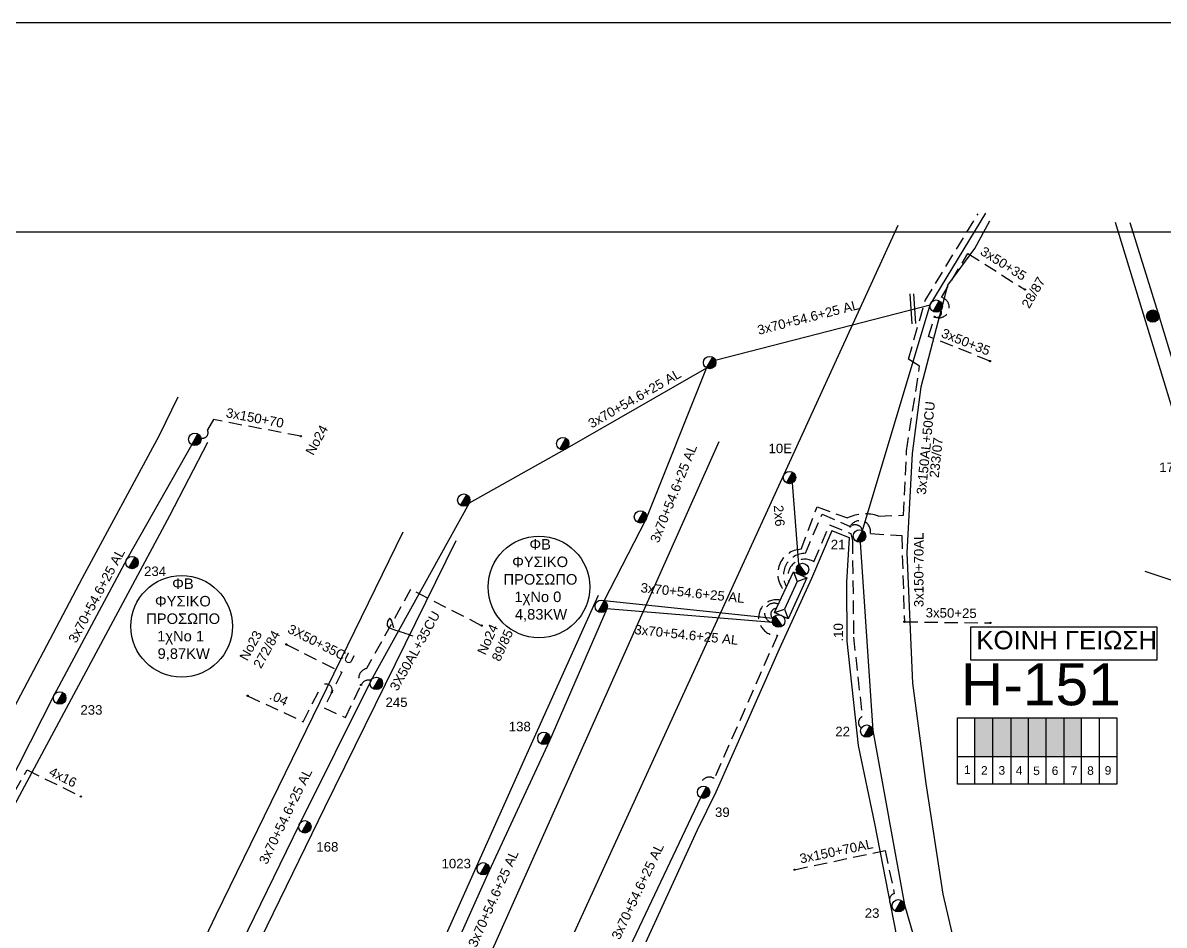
# Model space of a CAD drawing. Header units: millimetres. Extents: x 1421 to 11257, y 848 to 1896.
# Drawn here: x 9733 to 9950.2, y 1723.8 to 1895.5 of the extents above; entities that cross this region are included whole.
import ezdxf
from ezdxf.enums import TextEntityAlignment as Align

# ---------------------------------------------------------------- set-up
doc = ezdxf.new("R2010")
doc.units = ezdxf.units.MM
doc.linetypes.add('DASHED', pattern=[19.05, 12.7, -6.35])
for name, color, linetype, lineweight in [('.04', 7, 'DASHED', 30), ('2x6', 7, 'SYN_LINE', 30), ('3x150+50 XLPE', 7, 'SYN_LINE', 30), ('3x150+70', 7, 'Continuous', 30), ('3x150+70AL', 7, 'DASHED', 30), ('3x50+25', 7, 'Continuous', 30), ('3x70+54.6+25 AL', 7, 'SYN_LINE', 30), ('4x16', 7, 'Continuous', 30), ('4x25', 7, 'Continuous', 30), ('Άγνωστα', 7, 'Continuous', 30), ('Καλωδια Χ.Τ. 3x50+35', 7, 'Continuous', 30), ('Καλώδια ΧΤ   3x150AL+50CU', 7, 'DASHED', 30), ('Υπόγεια Καλώδια Δικτύου ΧΤ   .10', 7, 'DASHED', 30)]:
    doc.layers.add(name, color=color, linetype=linetype, lineweight=lineweight)
for name, color, linetype in [('3X50AL+35CU', 7, 'Continuous'), ('Pillar OTE', 7, 'Continuous'), ('TEXT ΚΑΛΩΔΙΩΝ', 7, 'Continuous'), ('ΑΓΝΩΣΤΟ ΕΝΑΕΡΙΟ ΚΑΛΩΔΙΟ', 7, 'Continuous'), ('ΑΓΝΩΣΤΟ ΥΠΟΓΕΙΟ ΚΑΛΩΔΙΟ', 7, 'DASHED'), ('Επιγραφές - Σχήματα', 7, 'Continuous'), ('Στύλος Ξύλινος', 7, 'Continuous'), ('Στύλος Ξύλινος @ 1', 7, 'Continuous'), ('Στύλος ΦΜ', 7, 'Continuous'), ('Στύλος ΦΜ @ 1', 7, 'Continuous'), ('Συνδέσεις', 7, 'Continuous'), ('Τομή', 7, 'Continuous'), ('Υποσταθμός εναέριος 2 στύλων', 7, 'Continuous'), ('Υποσταθμός πόλεως', 7, 'Continuous'), ('Υπόβαθρο ΔΕΗ', 7, 'Continuous')]:
    doc.layers.add(name, color=color, linetype=linetype)
doc.styles.add('arial', font='ARIAL.TTF', dxfattribs={"height": 3})
doc.styles.get("Standard").update_dxf_attribs({"font": 'ARIAL.TTF', "height": 1.8})
doc.linetypes.add('SYN_LINE', pattern='A,0.5,-0.0001,["/\\/\\/\\/",Standard,S=0.1,R=0,X=0,Y=-0.05],-0.25', length=0.7501)

# ---------------------------------------------------------------- blocks, each defined once
blk = doc.blocks.new('ΥΠΑΡΧΩΝ ΤΣΙΜΕΝΤΕΝΙΟΣ ΣΤΥΛΟΣ')
at = {"layer": 'Στύλος ΦΜ'}
blk.add_hatch(color=7, dxfattribs=at).paths.add_polyline_path([(-1.29, -2.28, 0.574793), (2.62, 0, 0.268822), (1.3, 2.27)])
at = {"layer": 'Στύλος ΦΜ', "color": 7}
blk.add_line((-1.29, -2.28), (1.3, 2.27), dxfattribs=at)
blk.add_circle((0, 0), 2.62, dxfattribs=at)
at = {"layer": 'Στύλος ΦΜ', "flags": 4}
for tag, p in [('ΑΡΙΘΜΟΣ', (-4.68, 8.05)), ('ΤΥΠΟΣ', (-4.91, 3.03))]:
    blk.add_attdef(tag, p, '', height=4, dxfattribs=at)
blk = doc.blocks.new('ΥΠΑΡΧΩΝ ΞΥΛΙΝΟΣ ΣΤΥΛΟΣ')
at = {"layer": 'Στύλος Ξύλινος'}
h = blk.add_hatch(color=7, dxfattribs=at)
h.paths.add_polyline_path([(-2.62, 0, 0.270008), (-1.29, -2.28), (1.3, 2.27, 0.576266)])
h.paths.add_polyline_path([(-1.29, -2.28, 0.574793), (2.62, 0, 0.268822), (1.3, 2.27)])
at = {"layer": 'Στύλος Ξύλινος', "color": 7}
blk.add_line((-1.29, -2.28), (1.3, 2.27), dxfattribs=at)
blk.add_circle((0, 0), 2.62, dxfattribs=at)
at = {"layer": 'Στύλος Ξύλινος', "color": 1, "flags": 4}
for tag, p in [('ΑΡΙΘΜΟΣ', (-4.91, 8.6)), ('ΤΥΠΟΣ', (-4.85, 3.39))]:
    blk.add_attdef(tag, p, '', height=4, dxfattribs=at)
blk = doc.blocks.new('ΥΠΟΣΤΑΘΜΟΣ ΕΝΑΕΡΙΟΣ ΕΠΙ 2 ΣΤΥΛΩΝ')
at = {"layer": 'Υποσταθμός εναέριος 2 στύλων', "linetype": 'Continuous'}
for points in [[(-11.97, -2.11, 0.574793), (-8.45, -0.07, 0.268822), (-9.64, 1.98)], [(9.68, -2.15, 0.574793), (13.19, -0.1, 0.268822), (12.01, 1.95)]]:
    blk.add_hatch(color=256, dxfattribs=at).paths.add_polyline_path(points)
for p, q in [((-11.97, -2.11), (-9.64, 1.98)), ((9.68, -2.15), (12.01, 1.95))]:
    blk.add_line(p, q, dxfattribs=at)
for centre in [(-10.81, -0.07), (10.84, -0.1)]:
    blk.add_circle(centre, 2.36, dxfattribs=at)
at = {"layer": 'Υποσταθμός πόλεως', "linetype": 'Continuous', "ltscale": 40}
blk.add_lwpolyline([(-8.57, 2.82), (8.57, 2.82), (8.57, -2.82), (-8.57, -2.82)], close=True, dxfattribs=at)
for points in [[(-5.75, 0), (-8.57, 2.82)], [(-8.57, -2.82), (-5.75, 0)], [(-5.75, 0), (5.75, 0)], [(5.75, 0), (8.57, 2.82)], [(8.57, -2.82), (5.75, 0)]]:
    blk.add_lwpolyline(points, dxfattribs=at)
at = {"layer": 'Υποσταθμός εναέριος 2 στύλων', "ltscale": 40, "flags": 1}
for tag, p in [('ΜΕΤΑΣΧΗΜΑΤΙΣΜΟΣ', (14.09, 2.51)), ('ΙΣΧΥΣ', (14.07, -0.28)), ('ΑΡΙΘΜΟΣ', (14.19, -3))]:
    blk.add_attdef(tag, p, '', height=1.8, dxfattribs=at)
blk = doc.blocks.new('_ΣΥΝΔΕΣΗ')
at = {"layer": 'Συνδέσεις', "linetype": 'SYN_LINE', "ltscale": 40}
blk.add_hatch(color=256, dxfattribs=at).paths.add_polyline_path([(0.5, -0.01, 1), (-0.5, -0.01, 1)])
at = {"layer": 'Συνδέσεις'}
blk.add_circle((0, -0.01), 0.5, dxfattribs=at)
blk = doc.blocks.new('ΤΟΜΗ')
at = {"layer": 'Τομή', "ltscale": 40}
for p, q in [((11.33, -0.65), (-11.4, -0.65)), ((11.33, -3.42), (-11.4, -3.42))]:
    blk.add_line(p, q, dxfattribs=at)

msp = doc.modelspace()

# ---------------------------------------------------------------- hatches: boundary and pattern name
at = {"layer": 'Καλώδια ΧΤ   3x150AL+50CU', "linetype": 'DASHED', "lineweight": -3, "ltscale": 0.2}
h = msp.add_hatch(color=30, dxfattribs=at)
h.dxf.hatch_style = 1
h.paths.add_polyline_path([(9917.6, 1763.26), (9914.16, 1763.26), (9914.16, 1755.9), (9917.6, 1755.9)])
h = msp.add_hatch(color=2, dxfattribs=at)
h.dxf.hatch_style = 1
h.paths.add_polyline_path([(9917.6, 1755.9), (9921.04, 1755.89), (9921.04, 1763.26), (9917.6, 1763.26)])
h = msp.add_hatch(color=1, dxfattribs=at)
h.dxf.hatch_style = 1
h.paths.add_polyline_path([(9924.34, 1763.26), (9921.04, 1763.26), (9921.04, 1755.89), (9924.34, 1755.89)])
h = msp.add_hatch(color=206, dxfattribs=at)
h.dxf.hatch_style = 1
h.paths.add_polyline_path([(9927.72, 1763.26), (9924.34, 1763.26), (9924.34, 1755.89), (9927.72, 1755.89)])
h = msp.add_hatch(color=133, dxfattribs=at)
h.dxf.hatch_style = 1
h.paths.add_polyline_path([(9927.72, 1755.89), (9931.12, 1755.88), (9931.12, 1763.26), (9927.72, 1763.26)])
h = msp.add_hatch(color=5, dxfattribs=at)
h.dxf.hatch_style = 1
h.paths.add_polyline_path([(9931.06, 1755.89), (9934.46, 1755.88), (9934.46, 1763.26), (9931.06, 1763.26)])

# ---------------------------------------------------------------- linework, layer by layer
at = {"layer": '.04', "color": 5, "linetype": 'DASHED', "lineweight": -3, "ltscale": 0.2}
msp.add_lwpolyline([(9775.77, 1767.45), (9786.35, 1762.51), (9789.7, 1769.04, -0.942597), (9791.81, 1768.11, -0.885299)], format="xyb", dxfattribs=at)
at = {"lineweight": -3, "ltscale": 15}
msp.add_lwpolyline([(10993.76, 1895.53), (8825.35, 1895.54), (8825.27, 848.33), (10993.76, 848.32)], close=True, dxfattribs=at)
at = {"lineweight": -3, "ltscale": 0.2}
for centre in [(9831.21, 1788.15), (9763.23, 1780.67)]:
    msp.add_circle(centre, 9.67, dxfattribs=at)
at = {"layer": '2x6', "color": 5, "linetype": 'SYN_LINE', "lineweight": -3, "ltscale": 15}
msp.add_lwpolyline([(9880.67, 1792.45), (9879.47, 1807.95)], dxfattribs=at)
at = {"layer": '3x150+50 XLPE', "color": 27, "linetype": 'DASHED', "lineweight": -3, "ltscale": 0.2}
msp.add_lwpolyline([(9727.41, 1740.75, 0.627151), (9727.66, 1742.54), (9733.82, 1753.37)], format="xyb", dxfattribs=at)
at = {"layer": '3x150+70', "color": 27, "linetype": 'DASHED', "lineweight": -3, "ltscale": 0.2}
msp.add_lwpolyline([(9785.91, 1816.85), (9769.27, 1820), (9768.12, 1818.07, -0.684625), (9766.89, 1816.51)], format="xyb", dxfattribs=at)
at = {"layer": '3x150+70AL', "color": 30, "linetype": 'DASHED', "lineweight": -3, "ltscale": 0.2}
for points in [[(9878.33, 1788.18, -0.582858), (9881.91, 1794.56), (9885.09, 1801.99), (9890.43, 1799.64, -0.554912), (9892.79, 1798.87, 2.792921)], [(9890.43, 1799.64, -0.876304), (9894.27, 1798.31), (9900.23, 1797.98), (9900.74, 1781.52)]]:
    msp.add_lwpolyline(points, format="xyb", dxfattribs=at)
at = {"layer": '3x150+70AL', "color": 2, "linetype": 'DASHED', "lineweight": -3, "ltscale": 0.2}
msp.add_lwpolyline([(9879.84, 1734.33), (9897.06, 1737.98), (9898.83, 1729.79, 0.608326), (9898.41, 1727.46, -28.982352)], format="xyb", dxfattribs=at)
at = {"layer": '3x50+25', "color": 30, "linetype": 'DASHED', "lineweight": -3, "ltscale": 0.2}
msp.add_lwpolyline([(9900.74, 1781.52), (9917.12, 1781.3)], dxfattribs=at)
at = {"layer": '3X50AL+35CU', "color": 5, "linetype": 'DASHED', "lineweight": -3, "ltscale": 0.2}
for points in [[(9820.3, 1780.78), (9806.79, 1787.69), (9798.39, 1772.61, 0.560497), (9797.37, 1769.49, 1.210604)], [(9783.17, 1777.22), (9793.69, 1771.93), (9790.35, 1765.14), (9794.38, 1763.3), (9797.37, 1769.49, -0.356946), (9799.24, 1770.37, 2.221892)]]:
    msp.add_lwpolyline(points, format="xyb", dxfattribs=at)
at = {"layer": '3x70+54.6+25 AL', "color": 30, "linetype": 'SYN_LINE', "lineweight": -3, "ltscale": 15}
msp.add_lwpolyline([(9975.3, 1755.56), (9966.1, 1785.3), (9957.69, 1811.69), (9949.11, 1840.13), (9943.72, 1857.46)], dxfattribs=at)
at = {"layer": '3x70+54.6+25 AL', "color": 5, "linetype": 'SYN_LINE', "lineweight": -3, "ltscale": 15}
for points in [[(9864.77, 1831.35), (9905.63, 1841.83)], [(9863.12, 1829.83), (9836.59, 1814.6), (9817.92, 1804.1), (9799.21, 1770.3), (9785.58, 1742.89), (9773.33, 1717.72), (9759.9, 1690.01), (9748.51, 1667.14), (9738.04, 1644.94), (9733.3, 1631.42), (9734.05, 1610.03)], [(9875.75, 1782.15), (9843.65, 1785.49), (9851.64, 1801.06), (9863.12, 1829.83)]]:
    msp.add_lwpolyline(points, dxfattribs=at)
at = {"layer": '3x70+54.6+25 AL', "color": 27, "linetype": 'SYN_LINE', "lineweight": -3, "ltscale": 15}
msp.add_lwpolyline([(9686.11, 1669.22), (9698.91, 1693.27), (9709.88, 1713.54), (9725.44, 1741.01), (9738.96, 1767.54), (9752.84, 1793.51), (9765.16, 1815.23)], dxfattribs=at)
at = {"layer": '3x70+54.6+25 AL', "color": 2, "linetype": 'SYN_LINE', "lineweight": -3, "ltscale": 15}
msp.add_lwpolyline([(9892.3, 1796.67), (9894.76, 1760.83), (9900.75, 1727.67), (9909.65, 1696.98), (9916.26, 1677.33)], dxfattribs=at)
at = {"layer": '3x70+54.6+25 AL', "color": 206, "linetype": 'SYN_LINE', "lineweight": -3, "ltscale": 15}
msp.add_lwpolyline([(9875.69, 1781.37), (9844.15, 1784.01), (9833.23, 1758.87), (9821.72, 1734.12), (9804.57, 1695.74), (9787.82, 1657.96), (9782.31, 1646.17), (9777.63, 1635.35), (9769.06, 1620.73)], dxfattribs=at)
at = {"layer": '3x70+54.6+25 AL', "color": 1, "linetype": 'SYN_LINE', "lineweight": -3, "ltscale": 15}
msp.add_lwpolyline([(9861.95, 1748.04), (9847.96, 1718.47), (9834.4, 1687.41), (9820.91, 1656.21)], dxfattribs=at)
at = {"layer": '4x16', "color": 27, "linetype": 'DASHED', "lineweight": -3, "ltscale": 0.2}
msp.add_lwpolyline([(9733.82, 1753.37), (9744.04, 1748.24)], dxfattribs=at)
at = {"layer": '4x25', "color": 30, "linetype": 'SYN_LINE', "lineweight": -3, "ltscale": 15}
msp.add_lwpolyline([(9963.8, 1785.3), (9946.53, 1791.08)], dxfattribs=at)
at = {"layer": 'Pillar OTE', "lineweight": -3, "ltscale": 40}
for points in [[(9910.83, 1750.62), (9910.83, 1763.26), (9941.17, 1763.26), (9941.17, 1750.59), (9910.83, 1750.62)], [(9914.16, 1750.62), (9914.16, 1763.26)], [(9917.6, 1750.61), (9917.6, 1763.26)], [(9921.04, 1750.61), (9921.04, 1763.26)], [(9924.34, 1750.61), (9924.34, 1763.26)], [(9927.72, 1750.6), (9927.72, 1763.26)], [(9931.12, 1750.6), (9931.12, 1763.26)], [(9934.46, 1750.6), (9934.46, 1763.26)], [(9937.84, 1750.59), (9937.85, 1763.26)], [(9910.83, 1755.9), (9941.17, 1755.87)]]:
    msp.add_lwpolyline(points, dxfattribs=at)
at = {"layer": 'ΑΓΝΩΣΤΟ ΕΝΑΕΡΙΟ ΚΑΛΩΔΙΟ', "color": 30, "linetype": 'Continuous', "lineweight": -3, "ltscale": 0.2}
msp.add_lwpolyline([(9892.79, 1798.87), (9905.63, 1841.83), (9916.21, 1859.32)], dxfattribs=at)
at = {"layer": 'ΑΓΝΩΣΤΟ ΥΠΟΓΕΙΟ ΚΑΛΩΔΙΟ', "color": 1, "linetype": 'DASHED', "lineweight": -3, "ltscale": 0.2}
msp.add_lwpolyline([(9877.16, 1785.64, 1.149896), (9876.58, 1778.95), (9864.56, 1751.68, 0.636707), (9861.97, 1750.1, -0.940558)], format="xyb", dxfattribs=at)
at = {"layer": 'ΑΓΝΩΣΤΟ ΥΠΟΓΕΙΟ ΚΑΛΩΔΙΟ', "color": 206, "linetype": 'DASHED', "lineweight": -3, "ltscale": 0.2}
msp.add_arc((9875.99, 1783.2), 1.86, 63.9191, 260.7366, dxfattribs=at)
at = {"layer": 'ΑΓΝΩΣΤΟ ΥΠΟΓΕΙΟ ΚΑΛΩΔΙΟ', "color": 5, "linetype": 'DASHED', "lineweight": -3, "ltscale": 0.2}
msp.add_arc((9876.37, 1782.99), 1.05, 87.2417, 233.6979, dxfattribs=at)
at = {"layer": 'Επιγραφές - Σχήματα', "color": 206, "lineweight": -3}
msp.add_lwpolyline([(9913.35, 1774.3), (9948.86, 1774.3), (9948.86, 1780.47), (9913.35, 1780.47)], close=True, dxfattribs=at)
at = {"layer": 'Καλωδια Χ.Τ. 3x50+35', "color": 30, "linetype": 'DASHED', "lineweight": -3, "ltscale": 0.2}
for points in [[(9906.5, 1839.58, 1.105486), (9907.79, 1843.26), (9912.81, 1851.63), (9923.66, 1844.77)], [(9917.02, 1831.15), (9905.33, 1835.84), (9906.5, 1839.58, 0.78532), (9907.67, 1840.83, -2.894304)]]:
    msp.add_lwpolyline(points, format="xyb", dxfattribs=at)
at = {"layer": 'Καλώδια ΧΤ   3x150AL+50CU', "color": 133, "linetype": 'DASHED', "lineweight": -3, "ltscale": 0.2}
msp.add_lwpolyline([(9877.96, 1787.39, -0.64668), (9881.11, 1795.33), (9884.15, 1803.39), (9889.9, 1801.29, -0.192192), (9895.82, 1801.65), (9900.56, 1801.82), (9901.16, 1814.09), (9903.63, 1830.16), (9901.53, 1831.5), (9904.68, 1842.68), (9914.76, 1859.17)], format="xyb", dxfattribs=at)
at = {"layer": 'Υπόβαθρο ΔΕΗ', "lineweight": -3, "ltscale": 0.1}
for points in [[(9865.47, 1815.79), (9784.09, 1633.27), (9794.9, 1628.37), (9899.53, 1856.99)], [(9940.84, 1857.59), (9954.5, 1812.9), (9964.87, 1780.32), (9971.37, 1759.92), (9979.37, 1740.28), (9990.21, 1713.09), (9996.6, 1700.9), (9992.38, 1692.13), (9945.2, 1674.42), (9929.97, 1668.56), (9926.11, 1672.42), (9920.18, 1687.06), (9910.91, 1717.68), (9908.12, 1729.65), (9904.9, 1750.73), (9902.32, 1769.81), (9901.27, 1794.66), (9902.29, 1813.54), (9903.93, 1826.27), (9906.55, 1836.18), (9909.04, 1845.6), (9914.14, 1852.56), (9916.97, 1857.84)], [(9728.27, 1759.46), (9744.37, 1789.9), (9759, 1817.07), (9762.57, 1824.34)], [(9768.15, 1815.65), (9760.91, 1801.68), (9721.51, 1728.36)], [(9726.17, 1635.27), (9748.4, 1681.09), (9769.81, 1725.77), (9805.36, 1798.65)], [(9899.84, 1719.1), (9895.11, 1743.15), (9892.02, 1757.98), (9889.87, 1777.84), (9889.82, 1789.08), (9890.28, 1797.5), (9886.97, 1798.83), (9883.1, 1789.75), (9876.93, 1776.34), (9870.83, 1762.56), (9864.86, 1749.07), (9861.34, 1741.88), (9847.58, 1711.86)], [(9815.42, 1796.93), (9790.39, 1746.09), (9748.93, 1660.93)], [(9771.49, 1627.9), (9828.92, 1756.35), (9842.55, 1786.61)]]:
    msp.add_lwpolyline(points, dxfattribs=at)
at = {"layer": 'Υπόβαθρο ΔΕΗ', "lineweight": -3, "ltscale": 15}
msp.add_lwpolyline([(10855.44, 1855.69), (8838.35, 1855.69), (8838.27, 861.33), (10836.6, 861.33)], close=True, dxfattribs=at)
at = {"layer": 'Υπόβαθρο ΔΕΗ', "lineweight": -3, "ltscale": 0.1}
msp.add_spline([(9803.6, 1780.38), (9802.75, 1782.12), (9802.36, 1780.82), (9803.42, 1780.12), (9807.19, 1778.85)], degree=3, dxfattribs=at)
at = {"layer": 'Υπόγεια Καλώδια Δικτύου ΧΤ   .10', "color": 2, "linetype": 'DASHED', "lineweight": -3, "ltscale": 0.2}
msp.add_lwpolyline([(9878.74, 1789.09, -0.699283), (9883.53, 1792.96), (9886.52, 1799.98), (9890.57, 1798.3), (9890.84, 1796.98), (9891.07, 1778.59), (9892.71, 1763.48, 0.568845), (9892.56, 1761.31, 3.557026)], format="xyb", dxfattribs=at)

# ---------------------------------------------------------------- block references
at = {"layer": 'Στύλος Ξύλινος @ 1', "lineweight": -3, "ltscale": 40, "xscale": 0.4499999999998181, "yscale": 0.4499999999998181, "zscale": 0.4499999999998181}
msp.add_blockref('ΥΠΑΡΧΩΝ ΞΥΛΙΝΟΣ ΣΤΥΛΟΣ', (9948.01, 1839.71), dxfattribs=at)
at = {"layer": 'Στύλος Ξύλινος @ 1', "lineweight": -3, "ltscale": 40}
ref = msp.add_blockref('ΥΠΑΡΧΩΝ ΞΥΛΙΝΟΣ ΣΤΥΛΟΣ', (9956.52, 1811.81), dxfattribs=dict(at, xscale=0.4499999999998181, yscale=0.4499999999998181, zscale=0.4499999999998181))
ref.add_attrib('ΑΡΙΘΜΟΣ', '174', (9949.23, 1810.04), dxfattribs={"layer": 'Στύλος Ξύλινος', "height": 1.8, "flags": 4})
at = {"layer": 'Στύλος ΦΜ @ 1', "color": 1, "lineweight": -3, "ltscale": 40, "xscale": 0.4499999999998181, "yscale": 0.4499999999998181, "zscale": 0.4499999999998181}
for p in [(9906.79, 1841.61), (9863.7, 1830.86), (9765.74, 1816.26), (9835.75, 1815.43), (9816.9, 1804.69), (9850.54, 1801.49), (9843.06, 1784.47)]:
    msp.add_blockref('ΥΠΑΡΧΩΝ ΤΣΙΜΕΝΤΕΝΙΟΣ ΣΤΥΛΟΣ', p, dxfattribs=at)
at = {"layer": 'Στύλος ΦΜ @ 1', "color": 1, "lineweight": -3, "ltscale": 40}
ref = msp.add_blockref('ΥΠΑΡΧΩΝ ΤΣΙΜΕΝΤΕΝΙΟΣ ΣΤΥΛΟΣ', (9878.89, 1808.98), dxfattribs=dict(at, xscale=0.4499999999998181, yscale=0.4499999999998181, zscale=0.4499999999998181))
ref.add_attrib('ΤΥΠΟΣ', '10E', (9874.89, 1813.62), dxfattribs={"layer": 'Στύλος ΦΜ', "height": 1.8, "flags": 4})
ref = msp.add_blockref('ΥΠΑΡΧΩΝ ΤΣΙΜΕΝΤΕΝΙΟΣ ΣΤΥΛΟΣ', (9892.2, 1797.85), dxfattribs=dict(at, xscale=0.4499999999998181, yscale=0.4499999999998181, zscale=0.4499999999998181))
ref.add_attrib('ΑΡΙΘΜΟΣ', '21', (9886.73, 1795.33), dxfattribs={"layer": 'Στύλος ΦΜ', "height": 1.8, "flags": 4})
ref = msp.add_blockref('ΥΠΑΡΧΩΝ ΤΣΙΜΕΝΤΕΝΙΟΣ ΣΤΥΛΟΣ', (9753.79, 1792.8), dxfattribs=dict(at, xscale=0.4499999999998181, yscale=0.4499999999998181, zscale=0.4499999999998181))
ref.add_attrib('ΑΡΙΘΜΟΣ', '234', (9756.08, 1790.24), dxfattribs={"layer": 'Στύλος ΦΜ', "height": 1.8, "flags": 4})
ref = msp.add_blockref('ΥΠΑΡΧΩΝ ΤΣΙΜΕΝΤΕΝΙΟΣ ΣΤΥΛΟΣ', (9800.28, 1769.8), dxfattribs=dict(at, xscale=0.4499999999998181, yscale=0.4499999999998181, zscale=0.4499999999998181))
ref.add_attrib('ΑΡΙΘΜΟΣ', '245', (9802.02, 1765.3), dxfattribs={"layer": 'Στύλος ΦΜ', "height": 1.8, "flags": 4})
ref = msp.add_blockref('ΥΠΑΡΧΩΝ ΤΣΙΜΕΝΤΕΝΙΟΣ ΣΤΥΛΟΣ', (9740.02, 1767.01), dxfattribs=dict(at, xscale=0.4499999999998181, yscale=0.4499999999998181, zscale=0.4499999999998181))
ref.add_attrib('ΑΡΙΘΜΟΣ', '233', (9743.97, 1763.85), dxfattribs={"layer": 'Στύλος ΦΜ', "height": 1.8, "flags": 4})
ref = msp.add_blockref('ΥΠΑΡΧΩΝ ΤΣΙΜΕΝΤΕΝΙΟΣ ΣΤΥΛΟΣ', (9832.15, 1759.34), dxfattribs=dict(at, xscale=0.4499999999998181, yscale=0.4499999999998181, zscale=0.4499999999998181))
ref.add_attrib('ΑΡΙΘΜΟΣ', '138', (9825.47, 1760.68), dxfattribs={"layer": 'Στύλος ΦΜ', "height": 1.8, "flags": 4})
ref = msp.add_blockref('ΥΠΑΡΧΩΝ ΤΣΙΜΕΝΤΕΝΙΟΣ ΣΤΥΛΟΣ', (9893.58, 1760.72), dxfattribs=dict(at, xscale=0.4499999999998181, yscale=0.4499999999998181, zscale=0.4499999999998181))
ref.add_attrib('ΑΡΙΘΜΟΣ', '22', (9887.6, 1759.74), dxfattribs={"layer": 'Στύλος ΦΜ', "height": 1.8, "flags": 4})
ref = msp.add_blockref('ΥΠΑΡΧΩΝ ΤΣΙΜΕΝΤΕΝΙΟΣ ΣΤΥΛΟΣ', (9862.53, 1749.07), dxfattribs=dict(at, xscale=0.4499999999998181, yscale=0.4499999999998181, zscale=0.4499999999998181))
ref.add_attrib('ΑΡΙΘΜΟΣ', '39', (9864.71, 1744.37), dxfattribs={"layer": 'Στύλος ΦΜ', "height": 1.8, "flags": 4})
ref = msp.add_blockref('ΥΠΑΡΧΩΝ ΤΣΙΜΕΝΤΕΝΙΟΣ ΣΤΥΛΟΣ', (9786.68, 1742.49), dxfattribs=dict(at, xscale=0.4499999999998181, yscale=0.4499999999998181, zscale=0.4499999999998181))
ref.add_attrib('ΑΡΙΘΜΟΣ', '168', (9788.86, 1737.78), dxfattribs={"layer": 'Στύλος ΦΜ', "height": 1.8, "flags": 4})
ref = msp.add_blockref('ΥΠΑΡΧΩΝ ΤΣΙΜΕΝΤΕΝΙΟΣ ΣΤΥΛΟΣ', (9820.61, 1734.52), dxfattribs=dict(at, xscale=0.4499999999998181, yscale=0.4499999999998181, zscale=0.4499999999998181))
ref.add_attrib('ΑΡΙΘΜΟΣ', '1023', (9812.68, 1734.6), dxfattribs={"layer": 'Στύλος ΦΜ', "height": 1.8, "flags": 4})
ref = msp.add_blockref('ΥΠΑΡΧΩΝ ΤΣΙΜΕΝΤΕΝΙΟΣ ΣΤΥΛΟΣ', (9899.59, 1727.47), dxfattribs=dict(at, xscale=0.4499999999998181, yscale=0.4499999999998181, zscale=0.4499999999998181))
ref.add_attrib('ΑΡΙΘΜΟΣ', '23', (9893.2, 1725.17), dxfattribs={"layer": 'Στύλος ΦΜ', "height": 1.8, "flags": 4})
at = {"layer": 'Συνδέσεις', "lineweight": -3, "xscale": 0.25, "yscale": 0.25, "zscale": 0.25}
for p in [(9923.67, 1844.78), (9906.5, 1839.58), (9917.02, 1831.15), (9785.91, 1816.85), (9890.43, 1799.64), (9820.3, 1780.79), (9900.74, 1781.53), (9917.12, 1781.3), (9783.17, 1777.22), (9791.81, 1768.12), (9797.37, 1769.5), (9775.77, 1767.46), (9744.05, 1748.24), (9879.84, 1734.34)]:
    msp.add_blockref('_ΣΥΝΔΕΣΗ', p, dxfattribs=at)
at = {"layer": 'Τομή', "lineweight": -3, "xscale": 0.2499999999999998, "yscale": 0.2499999999999998, "zscale": 0.2499999999999998, "rotation": 93.68439078716803}
msp.add_blockref('ΤΟΜΗ', (9901.83, 1841.09), dxfattribs=at)
at = {"layer": 'Υποσταθμός εναέριος 2 στύλων', "lineweight": -3, "xscale": 0.4999999999999992, "yscale": 0.4999999999999992, "zscale": 0.4999999999999992, "rotation": 245.3244315185839}
msp.add_blockref('ΥΠΟΣΤΑΘΜΟΣ ΕΝΑΕΡΙΟΣ ΕΠΙ 2 ΣΤΥΛΩΝ', (9879.13, 1786.57), dxfattribs=at)

# ---------------------------------------------------------------- texts
at = {"lineweight": -3, "ltscale": 30, "char_height": 1.63, "width": 11.2573, "attachment_point": 1}
for s, insert in [('1', (9912.08, 1754.18)), ('2', (9915.32, 1754.05)), ('3', (9918.65, 1754.05)), ('4', (9921.95, 1754.05)), ('5', (9925.25, 1753.97)), ('6', (9928.77, 1753.99)), ('7', (9932.4, 1753.99)), ('8', (9935.52, 1754.02)), ('9', (9938.85, 1754.05))]:
    msp.add_mtext(s, dxfattribs=dict(at, insert=insert))
at = {"layer": 'TEXT ΚΑΛΩΔΙΩΝ', "lineweight": -3, "ltscale": 0.2, "style": 'arial'}
for s, rotation, p in [(' 3x50+35', 327.7357, (9919.3, 1849.91)), ('  3x70+54.6+25 AL', 14.3825, (9881.76, 1839.29)), ('3x50+35', 338.1399, (9912.45, 1834.8)), (' 3x70+54.6+25 AL', 68.2484, (9856.69, 1805.62)), ('2x6', 274.4345, (9876.94, 1801.71)), ('3X50+35CU', 333.2925, (9789.78, 1777.25)), ('.04', 334.9428, (9781.74, 1766.98))]:
    msp.add_text(s, height=1.8, rotation=rotation, dxfattribs=at).set_placement(p, align=Align.MIDDLE_CENTER)
at = {"layer": 'TEXT ΚΑΛΩΔΙΩΝ', "lineweight": -3, "ltscale": 15, "style": 'arial'}
for s, rotation, p in [('3x70+54.6+25 AL', 29.8565, (9849.4, 1824.03)), ('3x150+70', 349.2469, (9777.18, 1820.34)), ('3x150AL+50CU', 84.3537, (9904.8, 1814.61)), ('3x150+70AL', 90, (9903.48, 1791.4)), ('3x70+54.6+25 AL', 61.8791, (9747.05, 1786.5)), ('3x70+54.6+25 AL', 354.0512, (9860.45, 1787.02)), ('3X50AL+35CU', 60.8649, (9807.6, 1775.99)), ('3x50+25', 359.2159, (9909.65, 1783.2)), ('3x70+54.6+25 AL', 354.0512, (9859.27, 1779.05)), ('.10', 90, (9888.17, 1779.52)), ('4x16', 333.38, (9740.65, 1751.96)), ('3x70+54.6+25 AL', 64.0558, (9782.99, 1744.51)), ('3x150+70AL', 11.9483, (9887.79, 1737.86)), ('3x70+54.6+25 AL', 65.928, (9822.53, 1728.84)), ('3x70+54.6+25 AL', 64.6764, (9849.99, 1730.22))]:
    msp.add_text(s, height=1.8, rotation=rotation, dxfattribs=at).set_placement(p, align=Align.MIDDLE_CENTER)
at = {"layer": 'Άγνωστα', "lineweight": -3, "ltscale": 0.2, "char_height": 1.8, "width": 18.6352, "attachment_point": 1, "style": 'arial'}
for s, insert, rotation in [('28/87', (9922.93, 1841.92), 60), ('No24', (9786.69, 1813.93), 61), ('233/07', (9905.48, 1809.04), 84), ('No24\\P89/85', (9819.4, 1775.8), 65.6012), ('No23\\P272/84', (9774.13, 1774.81), 61)]:
    msp.add_mtext(s, dxfattribs=dict(at, insert=insert, rotation=rotation))
at = {"layer": 'Επιγραφές - Σχήματα', "color": 206, "lineweight": -3, "insert": (9914.44, 1779.79), "char_height": 3.5, "width": 35.1311, "attachment_point": 1}
msp.add_mtext('KOINH ΓΕΙΩΣΗ', dxfattribs=at)
at = {"layer": 'Υπόβαθρο ΔΕΗ', "lineweight": -3, "attachment_point": 1}
for s, insert, char_height, width in [('{\\W8.64836; }ΦΒ \\P{\\W4.42067; }ΦΥΣΙΚΟ \\P{\\W2.28183; }ΠΡΟΣΩΠΟ', (9822.69, 1797.27), 2, 17.2548), ('{\\W8.64836; }ΦΒ \\P{\\W4.42067; }ΦΥΣΙΚΟ \\P{\\W2.28183; }ΠΡΟΣΩΠΟ', (9754.72, 1789.78), 2, 17.2548), ('{\\W5.64925; }1χΝο 0\\P{\\W5.75643; }4,83KW', (9822.17, 1787.28), 2, 17.2548), ('{\\W5.64925; }1χΝο 1\\P{\\W5.75643; }9,87KW', (9754.19, 1779.8), 2, 17.2548), ('H-151', (9911.49, 1773.63), 8, 84.6573)]:
    msp.add_mtext(s, dxfattribs=dict(at, insert=insert, char_height=char_height, width=width))

doc.saveas('drawing.dxf')
